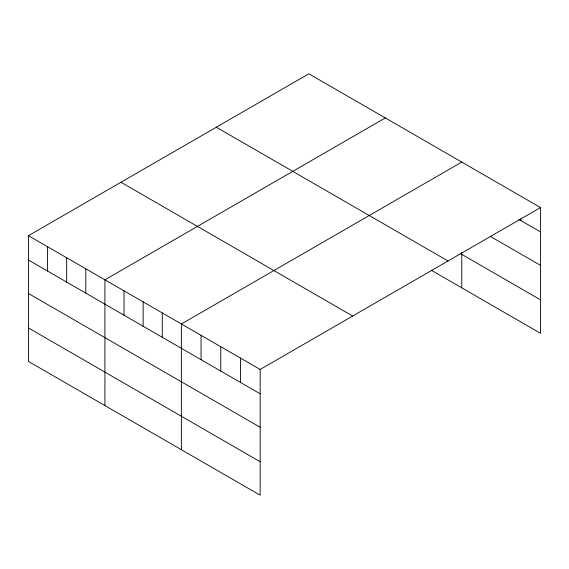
<?xml version="1.0" encoding="UTF-8"?>
<svg xmlns="http://www.w3.org/2000/svg" width="569" height="569" viewBox="0 0 569 569"><rect width="100%" height="100%" fill="white"/><g stroke="black" fill="none" stroke-linecap="round" stroke-linejoin="round"><path stroke-width="0.85" d="M540.55 207.571L260.161 369.452L260.161 495.201L28.45 361.429L28.45 235.68L308.839 73.799L540.55 207.571L540.55 333.32L431.181 270.175M385.305 117.939L104.916 279.827L104.916 405.576M461.772 162.087L181.376 323.974L181.376 449.716M518.579 219.236L540.55 231.924M490.556 236.519L540.55 265.382M460.243 253.489L540.55 299.856M216.312 127.221L448.023 260.993M120.977 182.258L352.688 316.037M28.45 235.68L260.161 369.452M28.45 260.026L260.161 393.805M28.45 293.49L260.161 427.269M28.45 327.964L260.161 461.744M520.855 218.809L520.855 220.552M461.772 252.65L461.772 287.836M240.467 358.086L240.467 382.432M220.765 346.713L220.765 371.059M201.07 335.34L201.07 359.693M162.265 312.936L162.265 337.282M143.146 301.897L143.146 326.25M124.028 290.859L124.028 315.212M85.798 268.788L85.798 293.135M66.68 257.75L66.68 282.103M47.568 246.718L47.568 271.064"/></g></svg>
